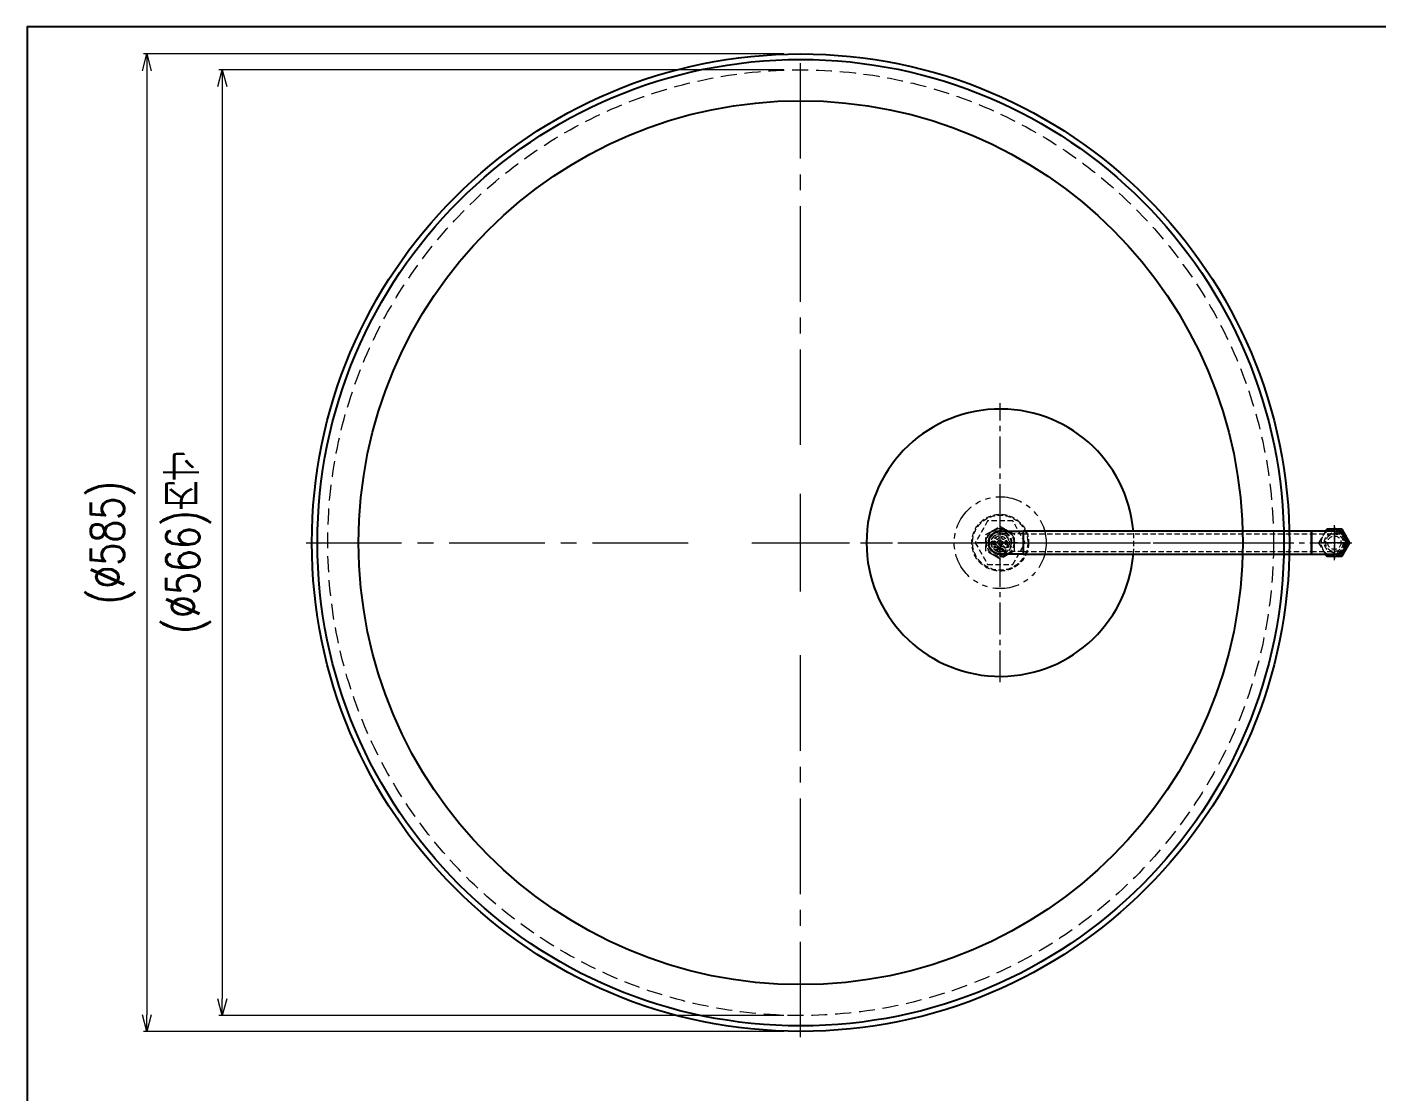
# Model space of a CAD drawing. Header units: millimetres. Extents: x 0 to 70370, y 0 to 11543.
# Drawn here: x 15477 to 16285, y 3446 to 4083 of the extents above; entities that cross this region are included whole.
import ezdxf

# ---------------------------------------------------------------- set-up
doc = ezdxf.new("R2010")
doc.units = ezdxf.units.MM
for name, pattern in [('CENTER2', [28.575, 19.05, -3.175, 3.175, -3.175]), ('HIDDEN2', [4.7625, 3.175, -1.5875]), ('PHANTOM2', [31.75, 15.875, -3.175, 3.175, -3.175, 3.175, -3.175])]:
    doc.linetypes.add(name, pattern=pattern)
for name, color, linetype, lineweight in [('01_外形線', 7, 'Continuous', 25), ('03_かくれ線', 6, 'HIDDEN2', 13), ('04_中心線', 1, 'CENTER2', 9), ('05_仮想線', 2, 'PHANTOM2', 13), ('07_寸法線', 3, 'Continuous', 9)]:
    doc.layers.add(name, color=color, linetype=linetype, lineweight=lineweight)
doc.styles.add('寸法用', font='simplex.shx', dxfattribs={"width": 0.8, "bigfont": '@extfont2.shx'})
doc.dimstyles.new('機械製図用', dxfattribs={"dimtxt": 3.5, "dimasz": 3.5, "dimexe": 2, "dimexo": 0, "dimgap": 1.2, "dimtad": 1, "dimdsep": 46, "dimtxsty": '寸法用', "dimblk": 'OPEN30', "dimcen": 0, "dimclrd": 256, "dimclre": 256, "dimclrt": 7, "dimazin": 2, "dimtm": 1e-09, "dimtfac": 0.75, "dimtmove": 0, "dimatfit": 3, "dimldrblk": 'OPEN30', "dimfxl": 1, "dimlwd": -1, "dimlwe": -1, "dimarcsym": 0})

# ---------------------------------------------------------------- blocks, each defined once
blk = doc.blocks.new('*U2118')
at = {"layer": '04_中心線', "color": 0, "linetype": 'CENTER2', "ltscale": 3, "transparency": 16777216}
for p, q in [((0, 58.5), (0, 296)), ((-296, 0), (-58.5, 0)), ((58.5, 0), (296, 0)), ((0, -296), (0, -58.5))]:
    blk.add_line(p, q, dxfattribs=at)
at = {"layer": '04_中心線', "color": 0, "linetype": 'Continuous', "ltscale": 3, "transparency": 16777216}
for p, q in [((0, -29.25), (0, 29.25)), ((-29.25, 0), (29.25, 0))]:
    blk.add_line(p, q, dxfattribs=at)
blk = doc.blocks.new('*U2119')
at = {"layer": '04_中心線', "color": 0, "linetype": 'CENTER2', "transparency": 16777216}
for p, q in [((0, 1.7), (0, 12)), ((-12, 0), (-1.7, 0)), ((1.7, 0), (12, 0)), ((0, -12), (0, -1.7))]:
    blk.add_line(p, q, dxfattribs=at)
at = {"layer": '04_中心線', "color": 0, "linetype": 'Continuous', "transparency": 16777216}
for p, q in [((-0.85, 0), (0.85, 0)), ((0, -0.85), (0, 0.85))]:
    blk.add_line(p, q, dxfattribs=at)
blk = doc.blocks.new('*U2120')
at = {"layer": '04_中心線', "color": 0, "linetype": 'CENTER2', "transparency": 16777216}
for p, q in [((0, 1.38), (0, 10.4)), ((-13.8, 0), (-1.38, 0)), ((1.38, 0), (10.4, 0)), ((0, -10.4), (0, -1.38))]:
    blk.add_line(p, q, dxfattribs=at)
at = {"layer": '04_中心線', "color": 0, "linetype": 'Continuous', "transparency": 16777216}
for p, q in [((-0.69, 0), (0.69, 0)), ((0, -0.69), (0, 0.69))]:
    blk.add_line(p, q, dxfattribs=at)
blk = doc.blocks.new('*U2121')
at = {"layer": '04_中心線', "color": 0, "linetype": 'CENTER2', "transparency": 16777216}
for p, q in [((0, 1.38), (0, 10.4)), ((-10.4, 0), (-1.38, 0)), ((1.38, 0), (13.8, 0)), ((0, -10.4), (0, -1.38))]:
    blk.add_line(p, q, dxfattribs=at)
at = {"layer": '04_中心線', "color": 0, "linetype": 'Continuous', "transparency": 16777216}
for p, q in [((-0.69, 0), (0.69, 0)), ((0, -0.69), (0, 0.69))]:
    blk.add_line(p, q, dxfattribs=at)
blk = doc.blocks.new('*U2128')
at = {"layer": '04_中心線', "color": 0, "linetype": 'CENTER2', "transparency": 16777216}
for p, q in [((0, 6.3), (0, 20.5)), ((-20.5, 0), (-6.3, 0)), ((6.3, 0), (20.5, 0)), ((0, -20.5), (0, -6.3))]:
    blk.add_line(p, q, dxfattribs=at)
at = {"layer": '04_中心線', "color": 0, "linetype": 'Continuous', "transparency": 16777216}
for p, q in [((-3.15, 0), (3.15, 0)), ((0, -3.15), (0, 3.15))]:
    blk.add_line(p, q, dxfattribs=at)
blk = doc.blocks.new('_Open30')
at = {"color": 0, "linetype": 'ByBlock', "lineweight": -2}
for p, q in [((-1, 0.268), (0, 0)), ((0, 0), (-1, -0.268)), ((0, 0), (-1, 0))]:
    blk.add_line(p, q, dxfattribs=at)
blk = doc.blocks.new('*D2149')
at = {"layer": '07_寸法線', "transparency": 16777216}
for p, q in [((15929.77, 4057.16), (15591.65, 4057.16)), ((15593.65, 4047.16), (15593.65, 3501.16)), ((15929.77, 3491.16), (15591.65, 3491.16))]:
    blk.add_line(p, q, dxfattribs=at)
at = {"layer": 'Defpoints', "color": 0, "transparency": 16777216}
for p in [(15939.77, 4057.16), (15593.65, 3491.16), (15939.77, 3491.16)]:
    blk.add_point(p, dxfattribs=at)
at = {"layer": '07_寸法線', "transparency": 16777216, "xscale": 10, "yscale": 10, "zscale": 10}
for p, rotation in [((15593.65, 4057.16), 90), ((15593.65, 3491.16), 270)]:
    blk.add_blockref('_Open30', p, dxfattribs=dict(at, rotation=rotation))
at = {"layer": '07_寸法線', "color": 7, "transparency": 16777216, "insert": (15573.41, 3774.16), "char_height": 20, "attachment_point": 5, "rotation": 90, "style": '寸法用'}
blk.add_mtext('(%%C566)内寸', dxfattribs=at)
blk = doc.blocks.new('*D2150')
at = {"layer": '07_寸法線', "transparency": 16777216}
for p, q in [((15929.77, 4066.66), (15546.51, 4066.66)), ((15548.51, 4056.66), (15548.51, 3491.66)), ((15929.71, 3481.66), (15546.51, 3481.66))]:
    blk.add_line(p, q, dxfattribs=at)
at = {"layer": 'Defpoints', "color": 0, "transparency": 16777216}
for p in [(15939.77, 4066.66), (15548.51, 3481.66), (15939.71, 3481.66)]:
    blk.add_point(p, dxfattribs=at)
at = {"layer": '07_寸法線', "transparency": 16777216, "xscale": 10, "yscale": 10, "zscale": 10}
for p, rotation in [((15548.51, 4066.66), 90), ((15548.51, 3481.66), 270)]:
    blk.add_blockref('_Open30', p, dxfattribs=dict(at, rotation=rotation))
at = {"layer": '07_寸法線', "color": 7, "transparency": 16777216, "insert": (15528.27, 3774.16), "char_height": 20, "attachment_point": 5, "rotation": 90, "style": '寸法用'}
blk.add_mtext('(%%C585)', dxfattribs=at)
blk = doc.blocks.new('*U2165')
at = {"layer": '04_中心線', "color": 0, "linetype": 'CENTER2', "transparency": 16777216}
for p, q in [((0, 16), (0, 83.5)), ((-83.5, 0), (-16, 0)), ((16, 0), (83.5, 0)), ((0, -83.5), (0, -16))]:
    blk.add_line(p, q, dxfattribs=at)
at = {"layer": '04_中心線', "color": 0, "linetype": 'Continuous', "transparency": 16777216}
for p, q in [((-8, 0), (8, 0)), ((0, -8), (0, 8))]:
    blk.add_line(p, q, dxfattribs=at)

msp = doc.modelspace()

# ---------------------------------------------------------------- linework, layer by layer
at = {"layer": '01_外形線'}
for p, q in [((16253.929, 3781.058), (16254.565, 3782.158)), ((16263.802, 3782.158), (16254.565, 3782.158)), ((16268.421, 3774.158), (16263.802, 3782.158)), ((16263.802, 3766.158), (16268.421, 3774.158)), ((16253.929, 3767.258), (16254.565, 3766.158)), ((16254.565, 3766.158), (16263.802, 3766.158))]:
    msp.add_line(p, q, dxfattribs=at)
for points in [[(16059.183, 3781.058), (16072.983, 3781.058), (16072.983, 3767.258), (16059.183, 3767.258, -1), (16059.183, 3781.058)], [(16259.183, 3781.058), (16245.383, 3781.058), (16245.383, 3767.258), (16259.183, 3767.258, 1), (16259.183, 3781.058)]]:
    msp.add_lwpolyline(points, format="xyb", dxfattribs=at)
msp.add_lwpolyline([(16072.983, 3767.258), (16245.383, 3767.258), (16245.383, 3781.058), (16072.983, 3781.058)], close=True, dxfattribs=at)
for radius in [292.5, 289.207, 264.516]:
    msp.add_circle((15939.773, 3774.158), radius, dxfattribs=at)
for centre, radius, start, end in [((16059.183, 3774.158), 80, 4.947909, 355.052091), ((16059.183, 3774.158), 7, 80.303679, 279.696321), ((16259.183, 3774.158), 8, 239.598452, 120.401548)]:
    msp.add_arc(centre, radius, start, end, dxfattribs=at)
at = {"layer": '03_かくれ線'}
for p, q in [((16253.929, 3781.058), (16249.946, 3774.158)), ((16072.983, 3779.408), (16059.183, 3779.408)), ((16072.983, 3779.408), (16245.383, 3779.408)), ((16245.383, 3779.408), (16259.183, 3779.408)), ((16253.929, 3767.258), (16249.946, 3774.158)), ((16057.43, 3770.891), (16056.583, 3769.312)), ((16058.854, 3768.668), (16058.962, 3770.457)), ((16072.983, 3768.908), (16059.183, 3768.908)), ((16060.957, 3770.573), (16061.012, 3770.6)), ((16061.874, 3771.199), (16062.009, 3771.327)), ((16072.983, 3768.908), (16245.383, 3768.908)), ((16245.383, 3768.908), (16259.183, 3768.908))]:
    msp.add_line(p, q, dxfattribs=at)
msp.add_lwpolyline([(16051.678, 3761.158), (16066.689, 3761.158), (16074.194, 3774.158), (16066.689, 3787.158), (16051.678, 3787.158), (16044.172, 3774.158), (16051.678, 3761.158)], dxfattribs=at)
at = {"layer": '03_かくれ線', "flags": 128}
for points in [[(16056.358, 3771.327), (16056.47, 3771.219), (16056.526, 3771.169)], [(16061.054, 3770.29), (16060.831, 3770.19), (16060.501, 3770.068)], [(16061.022, 3770.161), (16060.844, 3770.084), (16060.635, 3770.004)]]:
    msp.add_lwpolyline(points, dxfattribs=at)
at = {"layer": '03_かくれ線', "ltscale": 3}
msp.add_circle((15939.773, 3774.158), 283, dxfattribs=at)
at = {"layer": '03_かくれ線'}
for centre, radius in [((16059.183, 3774.158), 17), ((16059.183, 3774.158), 16.5), ((16059.183, 3774.158), 8.5), ((16059.183, 3774.158), 8.5), ((16059.183, 3774.158), 8.173), ((16059.183, 3774.158), 8.173), ((16059.183, 3774.158), 6.5), ((16059.183, 3774.158), 6.5), ((16059.183, 3774.158), 5.5), ((16059.183, 3774.158), 5.25), ((16055.516, 3774.158), 1.05), ((16059.183, 3774.158), 1.65), ((16059.183, 3774.158), 1.5), ((16059.183, 3774.158), 1.25), ((16259.183, 3774.158), 6), ((16259.183, 3774.158), 5.25), ((16259.183, 3774.158), 5.25), ((16259.183, 3774.158), 4), ((16056.108, 3771.6), 0.6), ((16060.459, 3770.367), 0.6)]:
    msp.add_circle(centre, radius, dxfattribs=at)
for centre, radius, start, end in [((16059.183, 3774.158), 7, 279.696321, 80.303679), ((16059.183, 3774.158), 80, 355.052091, 4.947909), ((16259.183, 3774.158), 8, 120.401548, 239.598452), ((16055.527, 3774.16), 1.125, 168.135892, 282.798682), ((16058.978, 3773.435), 4.652, 340.214442, 168.135892), ((16059.183, 3774.158), 4.4, 169.258944, 190.741056), ((16059.183, 3774.158), 4.297, 167.852009, 192.147991), ((16059.183, 3774.158), 4, 165.06002, 194.93998), ((16056.108, 3771.6), 1.5, 331.78043, 102.798682), ((16057.35, 3777.334), 1.05, 185.078731, 40.850382), ((16059.183, 3774.158), 4, 106.64586, 134.93998), ((16061.017, 3777.334), 1.05, 145.075288, 339.721542), ((16062.851, 3774.158), 1.05, 90, 317.9499), ((16062.851, 3774.158), 1.05, 63.214264, 90), ((16059.183, 3774.158), 4, 345.06002, 14.93998), ((16059.183, 3774.158), 4.297, 347.852009, 8.000877), ((16059.183, 3774.158), 4.4, 349.258944, 359.195703), ((16057.35, 3770.982), 1.05, 129.796946, 177.296381), ((16059.183, 3774.158), 5.35, 241.78043, 266.569904), ((16057.35, 3770.982), 1.05, 248.009853, 79.475972), ((16059.183, 3774.158), 4.4, 241.78043, 250.741056), ((16059.183, 3774.158), 4.297, 241.78043, 252.147991), ((16059.183, 3774.158), 4, 241.78043, 254.93998), ((16060.459, 3770.367), 1.5, 45.551651, 176.569904), ((16061.017, 3770.982), 1.05, 192.9989, 262.58876), ((16059.183, 3774.158), 4, 285.06002, 296.323324), ((16061.017, 3770.982), 1.05, 90, 122.596966), ((16061.017, 3770.982), 1.05, 8.763691, 90), ((16062.297, 3772.241), 1.125, 225.551651, 340.214442)]:
    msp.add_arc(centre, radius, start, end, dxfattribs=at)
for points, knots in [([(16050.683, 3779.066), (16051.379, 3779.467), (16052.079, 3779.871), (16053.494, 3780.689), (16054.209, 3781.101), (16054.933, 3781.519)], [0, 0, 0, 0, 0.5, 0.5, 1, 1, 1, 1]), ([(16054.933, 3781.519), (16055.294, 3781.728), (16055.656, 3781.937), (16056.373, 3782.351), (16056.729, 3782.556), (16057.791, 3783.169), (16058.49, 3783.573), (16059.183, 3783.973)], [0, 0, 0, 0, 0.25, 0.25, 0.5, 0.5, 1, 1, 1, 1]), ([(16059.183, 3783.973), (16059.879, 3783.572), (16060.579, 3783.167), (16061.994, 3782.35), (16062.709, 3781.938), (16063.433, 3781.519)], [0, 0, 0, 0, 0.5, 0.5, 1, 1, 1, 1]), ([(16063.433, 3781.519), (16063.794, 3781.311), (16064.156, 3781.102), (16064.873, 3780.688), (16065.229, 3780.483), (16066.291, 3779.87), (16066.99, 3779.466), (16067.683, 3779.066)], [0, 0, 0, 0, 0.25, 0.25, 0.5, 0.5, 1, 1, 1, 1]), ([(16050.683, 3774.158), (16050.683, 3774.574), (16050.683, 3774.991), (16050.683, 3775.826), (16050.683, 3776.24), (16050.683, 3777.468), (16050.683, 3778.272), (16050.683, 3779.066)], [0, 0, 0, 0, 0.25, 0.25, 0.5, 0.5, 1, 1, 1, 1]), ([(16050.683, 3769.251), (16050.683, 3770.05), (16050.683, 3770.867), (16050.683, 3772.504), (16050.683, 3773.328), (16050.683, 3774.158)], [0, 0, 0, 0, 0.5, 0.5, 1, 1, 1, 1]), ([(16067.683, 3774.158), (16067.683, 3774.574), (16067.683, 3774.991), (16067.683, 3775.826), (16067.683, 3776.24), (16067.683, 3777.468), (16067.683, 3778.272), (16067.683, 3779.066)], [0, 0, 0, 0, 0.25, 0.25, 0.5, 0.5, 1, 1, 1, 1]), ([(16067.683, 3769.251), (16067.683, 3770.05), (16067.683, 3770.867), (16067.683, 3772.504), (16067.683, 3773.328), (16067.683, 3774.158)], [0, 0, 0, 0, 0.5, 0.5, 1, 1, 1, 1]), ([(16054.933, 3766.797), (16054.573, 3767.005), (16054.21, 3767.214), (16053.494, 3767.628), (16053.138, 3767.834), (16052.076, 3768.447), (16051.377, 3768.85), (16050.683, 3769.251)], [0, 0, 0, 0, 0.25, 0.25, 0.5, 0.5, 1, 1, 1, 1]), ([(16059.183, 3764.343), (16058.488, 3764.745), (16057.788, 3765.149), (16056.373, 3765.966), (16055.657, 3766.379), (16054.933, 3766.797)], [0, 0, 0, 0, 0.5, 0.5, 1, 1, 1, 1]), ([(16063.433, 3766.797), (16063.073, 3766.589), (16062.71, 3766.38), (16061.994, 3765.966), (16061.638, 3765.76), (16060.576, 3765.147), (16059.877, 3764.744), (16059.183, 3764.343)], [0, 0, 0, 0, 0.25, 0.25, 0.5, 0.5, 1, 1, 1, 1]), ([(16067.683, 3769.251), (16066.988, 3768.849), (16066.288, 3768.445), (16064.873, 3767.628), (16064.157, 3767.215), (16063.433, 3766.797)], [0, 0, 0, 0, 0.5, 0.5, 1, 1, 1, 1])]:
    msp.add_open_spline(points, degree=3, knots=knots, dxfattribs=at)
at = {"layer": '04_中心線'}
for p, q in [((16259.183, 3783.638), (16259.183, 3764.678)), ((16072.983, 3774.158), (16245.383, 3774.158)), ((16267.58, 3774.158), (16250.786, 3774.158))]:
    msp.add_line(p, q, dxfattribs=at)
at = {"layer": '05_仮想線'}
msp.add_circle((16059.183, 3774.158), 27.5, dxfattribs=at)
at = {"layer": 'Defpoints'}
msp.add_lwpolyline([(15476.789, 2465.242), (17761.475, 2465.242), (17761.475, 4082.811), (15476.789, 4082.811)], close=True, dxfattribs=at)

# ---------------------------------------------------------------- block references
at = {"layer": '04_中心線', "linetype": 'CENTER2', "ltscale": 3}
msp.add_blockref('*U2118', (15939.773, 3774.158), dxfattribs=at)
at = {"layer": '04_中心線', "linetype": 'CENTER2'}
for name, p in [('*U2165', (16059.183, 3774.158)), ('*U2128', (16059.183, 3774.158)), ('*U2119', (16059.183, 3774.158)), ('*U2120', (16259.183, 3774.158))]:
    msp.add_blockref(name, p, dxfattribs=at)
at = {"layer": '04_中心線', "linetype": 'CENTER2', "extrusion": (0, 0, -1)}
msp.add_blockref('*U2121', (-16059.183, 3774.158), dxfattribs=at)

# ---------------------------------------------------------------- dimensions: what is measured, and where the dimension line sits
at = {"layer": '07_寸法線'}
for base, p1, p2, text, picture, middle in [((15548.511, 3481.658), (15939.773, 4066.658), (15939.714, 3481.658), '(%%C<>)', '*D2150', (15528.273, 3774.158)), ((15593.651, 3491.158), (15939.773, 4057.158), (15939.773, 3491.158), '(%%C<>)内寸', '*D2149', (15573.413, 3774.158))]:
    dim = msp.add_linear_dim(base=base, p1=p1, p2=p2, angle=90, text=text, dimstyle='機械製図用', override={"dimtxt": 20, "dimasz": 10, "dimexo": 10, "dimgap": 5}, dxfattribs=at)
    dim.commit()
    dim.dimension.update_dxf_attribs({"geometry": picture, "text_midpoint": middle})

doc.saveas('drawing.dxf')
